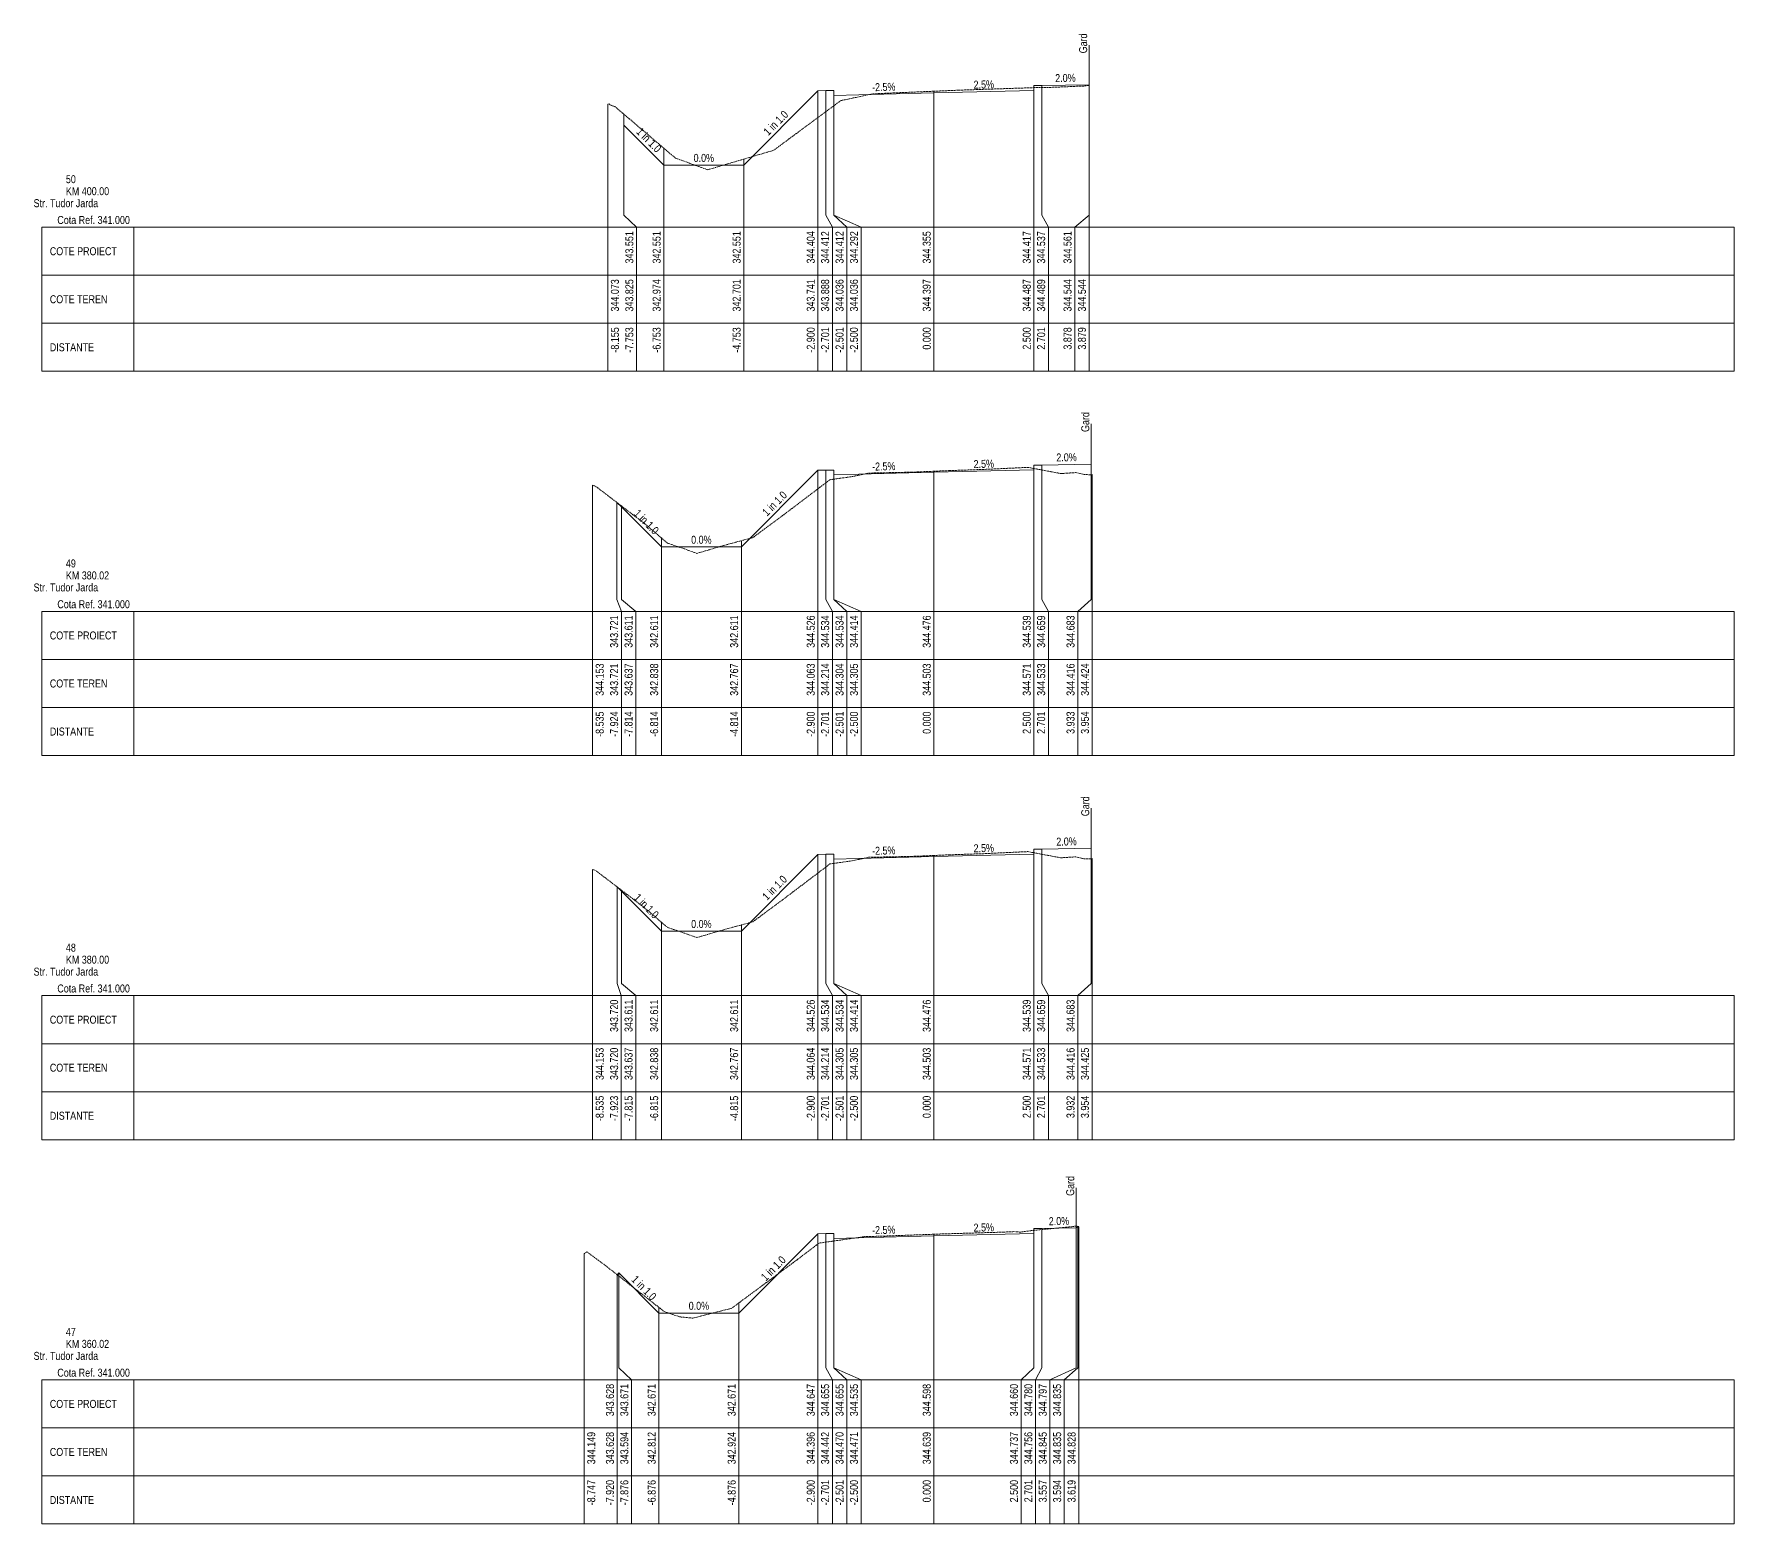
# Paper-space layout 'Str. Tudor Jarda-XS-1' of a CAD drawing. Extents: x 5 to 860, y 10 to 5944.
# Drawn here: x 5 to 430, y 4426 to 4798.3 of the extents above; entities that cross this region are included whole.
import ezdxf
from ezdxf.enums import TextEntityAlignment as Align

# ---------------------------------------------------------------- set-up
doc = ezdxf.new("R2010")
doc.units = 0
doc.linetypes.add('DASHED2', pattern=[0.375, 0.25, -0.125])
doc.layers.add('ARD-No Plot', color=1, linetype='Continuous', lineweight=0, plot=False)
for name, color, linetype, lineweight in [('DESIGN-TEXT', 7, 'Continuous', 0), ('EXISTING-TEXT', 7, 'Continuous', 0), ('LINES', 7, 'Continuous', 0), ('Text', 7, 'Continuous', 0), ('X-RL', 7, 'Continuous', 0), ('XPLOT-DESIGN', 5, 'Continuous', 0), ('XPLOT-EXISTING', 3, 'DASHED2', 0), ('XPLOT-GRADE', 7, 'Continuous', 0), ('XPLOT-KM', 7, 'Continuous', 0), ('XPLOT-TITLE', 7, 'Continuous', 0)]:
    doc.layers.add(name, color=color, linetype=linetype, lineweight=lineweight)
doc.styles.add('Arial', font='arial.ttf', dxfattribs={"width": 0.8})

psp = doc.layouts.new('Str. Tudor Jarda-XS-1')

# ---------------------------------------------------------------- linework, layer by layer
at = {"layer": 'LINES'}
for p, q in [((268.791, 4795.443), (268.791, 4775.443)), ((257.01, 4753), (257.01, 4785.37)), ((257.01, 4753), (257.01, 4785.37)), ((257.01, 4753), (257.01, 4785.37)), ((268.779, 4753), (268.779, 4785.606)), ((268.779, 4753), (268.779, 4785.606)), ((268.779, 4753), (268.779, 4785.606)), ((268.791, 4753), (268.791, 4785.443)), ((268.791, 4753), (268.791, 4785.443)), ((201, 4753), (201, 4784.041)), ((201, 4753), (201, 4784.041)), ((201, 4753), (201, 4784.041)), ((202.99, 4753), (202.99, 4784.12)), ((202.99, 4753), (202.99, 4784.12)), ((202.99, 4753), (202.99, 4784.12)), ((204.99, 4753), (204.99, 4784.12)), ((204.99, 4753), (204.99, 4784.12)), ((204.99, 4753), (204.99, 4784.12)), ((205, 4753), (205, 4782.92)), ((205, 4753), (205, 4782.92)), ((205, 4753), (205, 4782.92)), ((230, 4753), (230, 4783.972)), ((230, 4753), (230, 4783.972)), ((230, 4753), (230, 4783.972)), ((255, 4753), (255, 4784.868)), ((255, 4753), (255, 4784.868)), ((255, 4753), (255, 4784.868)), ((148.445, 4753), (148.445, 4780.728)), ((148.445, 4753), (148.445, 4780.728)), ((152.472, 4753), (152.472, 4778.252)), ((152.472, 4753), (152.472, 4778.252)), ((152.472, 4753), (152.472, 4778.252)), ((162.472, 4753), (162.472, 4769.74)), ((162.472, 4753), (162.472, 4769.74)), ((162.472, 4753), (162.472, 4769.74)), ((182.472, 4753), (182.472, 4767.014)), ((182.472, 4753), (182.472, 4767.014)), ((182.472, 4753), (182.472, 4767.014)), ((148.445, 4750), (148.445, 4753)), ((148.445, 4750), (148.445, 4753)), ((155.645, 4750), (152.472, 4753)), ((155.645, 4750), (152.472, 4753)), ((155.645, 4750), (152.472, 4753)), ((162.472, 4750), (162.472, 4753)), ((162.472, 4750), (162.472, 4753)), ((162.472, 4750), (162.472, 4753)), ((182.472, 4750), (182.472, 4753)), ((182.472, 4750), (182.472, 4753)), ((182.472, 4750), (182.472, 4753)), ((201, 4750), (201, 4753)), ((201, 4750), (201, 4753)), ((201, 4750), (201, 4753)), ((204.6, 4750), (202.99, 4753)), ((204.6, 4750), (202.99, 4753)), ((204.6, 4750), (202.99, 4753)), ((208.2, 4750), (204.99, 4753)), ((208.2, 4750), (204.99, 4753)), ((208.2, 4750), (204.99, 4753)), ((211.8, 4750), (205, 4753)), ((211.8, 4750), (205, 4753)), ((211.8, 4750), (205, 4753)), ((230, 4750), (230, 4753)), ((230, 4750), (230, 4753)), ((230, 4750), (230, 4753)), ((255, 4750), (255, 4753)), ((255, 4750), (255, 4753)), ((255, 4750), (255, 4753)), ((258.6, 4750), (257.01, 4753)), ((258.6, 4750), (257.01, 4753)), ((258.6, 4750), (257.01, 4753)), ((265.191, 4750), (268.779, 4753)), ((265.191, 4750), (268.779, 4753)), ((265.191, 4750), (268.779, 4753)), ((268.791, 4750), (268.791, 4753)), ((268.791, 4750), (268.791, 4753)), ((6.982, 4738), (6.982, 4750)), ((6.982, 4750), (30, 4750)), ((30, 4714), (30, 4750)), ((30, 4750), (430, 4750)), ((148.445, 4714), (148.445, 4750)), ((148.445, 4714), (148.445, 4750)), ((155.645, 4714), (155.645, 4750)), ((155.645, 4714), (155.645, 4750)), ((155.645, 4714), (155.645, 4750)), ((162.472, 4714), (162.472, 4750)), ((162.472, 4714), (162.472, 4750)), ((162.472, 4714), (162.472, 4750)), ((182.472, 4714), (182.472, 4750)), ((182.472, 4714), (182.472, 4750)), ((182.472, 4714), (182.472, 4750)), ((201, 4714), (201, 4750)), ((201, 4714), (201, 4750)), ((201, 4714), (201, 4750)), ((204.6, 4714), (204.6, 4750)), ((204.6, 4714), (204.6, 4750)), ((204.6, 4714), (204.6, 4750)), ((208.2, 4714), (208.2, 4750)), ((208.2, 4714), (208.2, 4750)), ((208.2, 4714), (208.2, 4750)), ((211.8, 4714), (211.8, 4750)), ((211.8, 4714), (211.8, 4750)), ((211.8, 4714), (211.8, 4750)), ((230, 4714), (230, 4750)), ((230, 4714), (230, 4750)), ((230, 4714), (230, 4750)), ((255, 4714), (255, 4750)), ((255, 4714), (255, 4750)), ((255, 4714), (255, 4750)), ((258.6, 4714), (258.6, 4750)), ((258.6, 4714), (258.6, 4750)), ((258.6, 4714), (258.6, 4750)), ((265.191, 4714), (265.191, 4750)), ((265.191, 4714), (265.191, 4750)), ((265.191, 4714), (265.191, 4750)), ((268.791, 4714), (268.791, 4750)), ((268.791, 4714), (268.791, 4750)), ((430, 4714), (430, 4750)), ((6.982, 4726), (6.982, 4738)), ((6.982, 4738), (30, 4738)), ((30, 4738), (6.982, 4738)), ((30, 4738), (430, 4738)), ((6.982, 4714), (6.982, 4726)), ((6.982, 4726), (30, 4726)), ((30, 4726), (6.982, 4726)), ((30, 4726), (430, 4726)), ((30, 4714), (6.982, 4714)), ((30, 4714), (430, 4714)), ((269.332, 4700.833), (269.332, 4680.833)), ((201, 4657), (201, 4689.257)), ((201, 4657), (201, 4689.257)), ((201, 4657), (201, 4689.257)), ((202.99, 4657), (202.99, 4689.336)), ((202.99, 4657), (202.99, 4689.336)), ((202.99, 4657), (202.99, 4689.336)), ((204.99, 4657), (204.99, 4689.336)), ((204.99, 4657), (204.99, 4689.336)), ((204.99, 4657), (204.99, 4689.336)), ((205, 4657), (205, 4688.136)), ((205, 4657), (205, 4688.136)), ((205, 4657), (205, 4688.136)), ((230, 4657), (230, 4689.025)), ((230, 4657), (230, 4689.025)), ((230, 4657), (230, 4689.025)), ((255, 4657), (255, 4689.706)), ((255, 4657), (255, 4689.706)), ((255, 4657), (255, 4689.706)), ((257.01, 4657), (257.01, 4690.586)), ((257.01, 4657), (257.01, 4690.586)), ((257.01, 4657), (257.01, 4690.586)), ((269.332, 4657), (269.332, 4690.833)), ((269.332, 4657), (269.332, 4690.833)), ((269.332, 4657), (269.332, 4690.833)), ((269.544, 4657), (269.544, 4688.243)), ((269.544, 4657), (269.544, 4688.243)), ((144.652, 4657), (144.652, 4685.531)), ((144.652, 4657), (144.652, 4685.531)), ((150.758, 4657), (150.758, 4681.209)), ((150.758, 4657), (150.758, 4681.209)), ((150.758, 4657), (150.758, 4681.209)), ((151.855, 4657), (151.855, 4680.373)), ((151.855, 4657), (151.855, 4680.373)), ((151.855, 4657), (151.855, 4680.373)), ((161.855, 4657), (161.855, 4672.377)), ((161.855, 4657), (161.855, 4672.377)), ((161.855, 4657), (161.855, 4672.377)), ((181.855, 4657), (181.855, 4671.67)), ((181.855, 4657), (181.855, 4671.67)), ((181.855, 4657), (181.855, 4671.67)), ((6.982, 4642), (6.982, 4654)), ((6.982, 4654), (30, 4654)), ((30, 4618), (30, 4654)), ((30, 4654), (430, 4654)), ((144.652, 4654), (144.652, 4657)), ((144.652, 4654), (144.652, 4657)), ((144.652, 4618), (144.652, 4654)), ((144.652, 4618), (144.652, 4654)), ((151.852, 4654), (150.758, 4657)), ((151.852, 4654), (150.758, 4657)), ((151.852, 4654), (150.758, 4657)), ((151.852, 4618), (151.852, 4654)), ((151.852, 4618), (151.852, 4654)), ((151.852, 4618), (151.852, 4654)), ((155.452, 4654), (151.855, 4657)), ((155.452, 4654), (151.855, 4657)), ((155.452, 4654), (151.855, 4657)), ((155.452, 4618), (155.452, 4654)), ((155.452, 4618), (155.452, 4654)), ((155.452, 4618), (155.452, 4654)), ((161.855, 4654), (161.855, 4657)), ((161.855, 4654), (161.855, 4657)), ((161.855, 4654), (161.855, 4657)), ((161.855, 4618), (161.855, 4654)), ((161.855, 4618), (161.855, 4654)), ((161.855, 4618), (161.855, 4654)), ((181.855, 4654), (181.855, 4657)), ((181.855, 4654), (181.855, 4657)), ((181.855, 4654), (181.855, 4657)), ((181.855, 4618), (181.855, 4654)), ((181.855, 4618), (181.855, 4654)), ((181.855, 4618), (181.855, 4654)), ((201, 4654), (201, 4657)), ((201, 4654), (201, 4657)), ((201, 4654), (201, 4657)), ((201, 4618), (201, 4654)), ((201, 4618), (201, 4654)), ((201, 4618), (201, 4654)), ((204.6, 4654), (202.99, 4657)), ((204.6, 4654), (202.99, 4657)), ((204.6, 4654), (202.99, 4657)), ((204.6, 4618), (204.6, 4654)), ((204.6, 4618), (204.6, 4654)), ((204.6, 4618), (204.6, 4654)), ((208.2, 4654), (204.99, 4657)), ((208.2, 4654), (204.99, 4657)), ((208.2, 4654), (204.99, 4657)), ((211.8, 4654), (205, 4657)), ((211.8, 4654), (205, 4657)), ((211.8, 4654), (205, 4657)), ((208.2, 4618), (208.2, 4654)), ((208.2, 4618), (208.2, 4654)), ((208.2, 4618), (208.2, 4654)), ((211.8, 4618), (211.8, 4654)), ((211.8, 4618), (211.8, 4654)), ((211.8, 4618), (211.8, 4654)), ((230, 4654), (230, 4657)), ((230, 4654), (230, 4657)), ((230, 4654), (230, 4657)), ((230, 4618), (230, 4654)), ((230, 4618), (230, 4654)), ((230, 4618), (230, 4654)), ((255, 4654), (255, 4657)), ((255, 4654), (255, 4657)), ((255, 4654), (255, 4657)), ((255, 4618), (255, 4654)), ((255, 4618), (255, 4654)), ((255, 4618), (255, 4654)), ((258.6, 4654), (257.01, 4657)), ((258.6, 4654), (257.01, 4657)), ((258.6, 4654), (257.01, 4657)), ((258.6, 4618), (258.6, 4654)), ((258.6, 4618), (258.6, 4654)), ((258.6, 4618), (258.6, 4654)), ((265.944, 4654), (269.332, 4657)), ((265.944, 4654), (269.332, 4657)), ((265.944, 4654), (269.332, 4657)), ((265.944, 4618), (265.944, 4654)), ((265.944, 4618), (265.944, 4654)), ((265.944, 4618), (265.944, 4654)), ((269.544, 4654), (269.544, 4657)), ((269.544, 4654), (269.544, 4657)), ((269.544, 4618), (269.544, 4654)), ((269.544, 4618), (269.544, 4654)), ((430, 4618), (430, 4654)), ((6.982, 4630), (6.982, 4642)), ((6.982, 4642), (30, 4642)), ((30, 4642), (6.982, 4642)), ((30, 4642), (430, 4642)), ((6.982, 4618), (6.982, 4630)), ((6.982, 4630), (30, 4630)), ((30, 4630), (6.982, 4630)), ((30, 4630), (430, 4630)), ((30, 4618), (6.982, 4618)), ((30, 4618), (430, 4618)), ((269.32, 4604.834), (269.32, 4584.834)), ((257.01, 4561), (257.01, 4594.588)), ((257.01, 4561), (257.01, 4594.588)), ((257.01, 4561), (257.01, 4594.588)), ((269.32, 4561), (269.32, 4594.834)), ((269.32, 4561), (269.32, 4594.834)), ((269.32, 4561), (269.32, 4594.834)), ((201, 4561), (201, 4593.258)), ((201, 4561), (201, 4593.258)), ((201, 4561), (201, 4593.258)), ((202.99, 4561), (202.99, 4593.338)), ((202.99, 4561), (202.99, 4593.338)), ((202.99, 4561), (202.99, 4593.338)), ((204.99, 4561), (204.99, 4593.338)), ((204.99, 4561), (204.99, 4593.338)), ((204.99, 4561), (204.99, 4593.338)), ((205, 4561), (205, 4592.138)), ((205, 4561), (205, 4592.138)), ((205, 4561), (205, 4592.138)), ((230, 4561), (230, 4593.026)), ((230, 4561), (230, 4593.026)), ((230, 4561), (230, 4593.026)), ((255, 4561), (255, 4593.706)), ((255, 4561), (255, 4593.706)), ((255, 4561), (255, 4593.706)), ((269.54, 4561), (269.54, 4592.248)), ((269.54, 4561), (269.54, 4592.248)), ((144.647, 4561), (144.647, 4589.532)), ((144.647, 4561), (144.647, 4589.532)), ((150.77, 4561), (150.77, 4585.197)), ((150.77, 4561), (150.77, 4585.197)), ((150.77, 4561), (150.77, 4585.197)), ((151.854, 4561), (151.854, 4584.371)), ((151.854, 4561), (151.854, 4584.371)), ((151.854, 4561), (151.854, 4584.371)), ((161.854, 4561), (161.854, 4576.376)), ((161.854, 4561), (161.854, 4576.376)), ((161.854, 4561), (161.854, 4576.376)), ((181.854, 4561), (181.854, 4575.671)), ((181.854, 4561), (181.854, 4575.671)), ((181.854, 4561), (181.854, 4575.671)), ((144.647, 4558), (144.647, 4561)), ((144.647, 4558), (144.647, 4561)), ((151.847, 4558), (150.77, 4561)), ((151.847, 4558), (150.77, 4561)), ((151.847, 4558), (150.77, 4561)), ((155.447, 4558), (151.854, 4561)), ((155.447, 4558), (151.854, 4561)), ((155.447, 4558), (151.854, 4561)), ((161.854, 4558), (161.854, 4561)), ((161.854, 4558), (161.854, 4561)), ((161.854, 4558), (161.854, 4561)), ((181.854, 4558), (181.854, 4561)), ((181.854, 4558), (181.854, 4561)), ((181.854, 4558), (181.854, 4561)), ((201, 4558), (201, 4561)), ((201, 4558), (201, 4561)), ((201, 4558), (201, 4561)), ((204.6, 4558), (202.99, 4561)), ((204.6, 4558), (202.99, 4561)), ((204.6, 4558), (202.99, 4561)), ((208.2, 4558), (204.99, 4561)), ((208.2, 4558), (204.99, 4561)), ((208.2, 4558), (204.99, 4561)), ((211.8, 4558), (205, 4561)), ((211.8, 4558), (205, 4561)), ((211.8, 4558), (205, 4561)), ((230, 4558), (230, 4561)), ((230, 4558), (230, 4561)), ((230, 4558), (230, 4561)), ((255, 4558), (255, 4561)), ((255, 4558), (255, 4561)), ((255, 4558), (255, 4561)), ((258.6, 4558), (257.01, 4561)), ((258.6, 4558), (257.01, 4561)), ((258.6, 4558), (257.01, 4561)), ((265.94, 4558), (269.32, 4561)), ((265.94, 4558), (269.32, 4561)), ((265.94, 4558), (269.32, 4561)), ((269.54, 4558), (269.54, 4561)), ((269.54, 4558), (269.54, 4561)), ((6.982, 4546), (6.982, 4558)), ((6.982, 4558), (30, 4558)), ((30, 4522), (30, 4558)), ((30, 4558), (430, 4558)), ((144.647, 4522), (144.647, 4558)), ((144.647, 4522), (144.647, 4558)), ((151.847, 4522), (151.847, 4558)), ((151.847, 4522), (151.847, 4558)), ((151.847, 4522), (151.847, 4558)), ((155.447, 4522), (155.447, 4558)), ((155.447, 4522), (155.447, 4558)), ((155.447, 4522), (155.447, 4558)), ((161.854, 4522), (161.854, 4558)), ((161.854, 4522), (161.854, 4558)), ((161.854, 4522), (161.854, 4558)), ((181.854, 4522), (181.854, 4558)), ((181.854, 4522), (181.854, 4558)), ((181.854, 4522), (181.854, 4558)), ((201, 4522), (201, 4558)), ((201, 4522), (201, 4558)), ((201, 4522), (201, 4558)), ((204.6, 4522), (204.6, 4558)), ((204.6, 4522), (204.6, 4558)), ((204.6, 4522), (204.6, 4558)), ((208.2, 4522), (208.2, 4558)), ((208.2, 4522), (208.2, 4558)), ((208.2, 4522), (208.2, 4558)), ((211.8, 4522), (211.8, 4558)), ((211.8, 4522), (211.8, 4558)), ((211.8, 4522), (211.8, 4558)), ((230, 4522), (230, 4558)), ((230, 4522), (230, 4558)), ((230, 4522), (230, 4558)), ((255, 4522), (255, 4558)), ((255, 4522), (255, 4558)), ((255, 4522), (255, 4558)), ((258.6, 4522), (258.6, 4558)), ((258.6, 4522), (258.6, 4558)), ((258.6, 4522), (258.6, 4558)), ((265.94, 4522), (265.94, 4558)), ((265.94, 4522), (265.94, 4558)), ((265.94, 4522), (265.94, 4558)), ((269.54, 4522), (269.54, 4558)), ((269.54, 4522), (269.54, 4558)), ((430, 4522), (430, 4558)), ((6.982, 4534), (6.982, 4546)), ((6.982, 4546), (30, 4546)), ((30, 4546), (6.982, 4546)), ((30, 4546), (430, 4546)), ((6.982, 4522), (6.982, 4534)), ((6.982, 4534), (30, 4534)), ((30, 4534), (6.982, 4534)), ((30, 4534), (430, 4534)), ((30, 4522), (6.982, 4522)), ((30, 4522), (430, 4522)), ((265.566, 4509.975), (265.566, 4489.975)), ((201, 4465), (201, 4498.474)), ((201, 4465), (201, 4498.474)), ((201, 4465), (201, 4498.474)), ((202.99, 4465), (202.99, 4498.554)), ((202.99, 4465), (202.99, 4498.554)), ((202.99, 4465), (202.99, 4498.554)), ((204.99, 4465), (204.99, 4498.554)), ((204.99, 4465), (204.99, 4498.554)), ((204.99, 4465), (204.99, 4498.554)), ((205, 4465), (205, 4497.354)), ((205, 4465), (205, 4497.354)), ((205, 4465), (205, 4497.354)), ((230, 4465), (230, 4498.393)), ((230, 4465), (230, 4498.393)), ((230, 4465), (230, 4498.393)), ((255, 4465), (255, 4499.371)), ((255, 4465), (255, 4499.371)), ((255, 4465), (255, 4499.371)), ((257.01, 4465), (257.01, 4499.804)), ((257.01, 4465), (257.01, 4499.804)), ((257.01, 4465), (257.01, 4499.804)), ((265.566, 4465), (265.566, 4500.452)), ((265.566, 4465), (265.566, 4500.452)), ((265.566, 4465), (265.566, 4500.452)), ((265.941, 4465), (265.941, 4500.35)), ((265.941, 4465), (265.941, 4500.35)), ((265.941, 4465), (265.941, 4500.35)), ((266.194, 4465), (266.194, 4500.281)), ((266.194, 4465), (266.194, 4500.281)), ((142.533, 4465), (142.533, 4493.491)), ((142.533, 4465), (142.533, 4493.491)), ((150.805, 4465), (150.805, 4488.279)), ((150.805, 4465), (150.805, 4488.279)), ((150.805, 4465), (150.805, 4488.279)), ((151.238, 4465), (151.238, 4488.712)), ((151.238, 4465), (151.238, 4488.712)), ((151.238, 4465), (151.238, 4488.712)), ((161.238, 4465), (161.238, 4480.117)), ((161.238, 4465), (161.238, 4480.117)), ((161.238, 4465), (161.238, 4480.117)), ((181.238, 4465), (181.238, 4481.236)), ((181.238, 4465), (181.238, 4481.236)), ((181.238, 4465), (181.238, 4481.236)), ((142.533, 4462), (142.533, 4465)), ((142.533, 4462), (142.533, 4465)), ((150.805, 4462), (150.805, 4465)), ((150.805, 4462), (150.805, 4465)), ((150.805, 4462), (150.805, 4465)), ((154.405, 4462), (151.238, 4465)), ((154.405, 4462), (151.238, 4465)), ((154.405, 4462), (151.238, 4465)), ((161.238, 4462), (161.238, 4465)), ((161.238, 4462), (161.238, 4465)), ((161.238, 4462), (161.238, 4465)), ((181.238, 4462), (181.238, 4465)), ((181.238, 4462), (181.238, 4465)), ((181.238, 4462), (181.238, 4465)), ((201, 4462), (201, 4465)), ((201, 4462), (201, 4465)), ((201, 4462), (201, 4465)), ((204.6, 4462), (202.99, 4465)), ((204.6, 4462), (202.99, 4465)), ((204.6, 4462), (202.99, 4465)), ((208.2, 4462), (204.99, 4465)), ((208.2, 4462), (204.99, 4465)), ((208.2, 4462), (204.99, 4465)), ((211.8, 4462), (205, 4465)), ((211.8, 4462), (205, 4465)), ((211.8, 4462), (205, 4465)), ((230, 4462), (230, 4465)), ((230, 4462), (230, 4465)), ((230, 4462), (230, 4465)), ((251.794, 4462), (255, 4465)), ((251.794, 4462), (255, 4465)), ((251.794, 4462), (255, 4465)), ((255.394, 4462), (257.01, 4465)), ((255.394, 4462), (257.01, 4465)), ((255.394, 4462), (257.01, 4465)), ((258.994, 4462), (265.566, 4465)), ((258.994, 4462), (265.566, 4465)), ((258.994, 4462), (265.566, 4465)), ((262.594, 4462), (265.941, 4465)), ((262.594, 4462), (265.941, 4465)), ((262.594, 4462), (265.941, 4465)), ((266.194, 4462), (266.194, 4465)), ((266.194, 4462), (266.194, 4465)), ((6.982, 4450), (6.982, 4462)), ((6.982, 4462), (30, 4462)), ((30, 4426), (30, 4462)), ((30, 4462), (430, 4462)), ((142.533, 4426), (142.533, 4462)), ((142.533, 4426), (142.533, 4462)), ((150.805, 4426), (150.805, 4462)), ((150.805, 4426), (150.805, 4462)), ((150.805, 4426), (150.805, 4462)), ((154.405, 4426), (154.405, 4462)), ((154.405, 4426), (154.405, 4462)), ((154.405, 4426), (154.405, 4462)), ((161.238, 4426), (161.238, 4462)), ((161.238, 4426), (161.238, 4462)), ((161.238, 4426), (161.238, 4462)), ((181.238, 4426), (181.238, 4462)), ((181.238, 4426), (181.238, 4462)), ((181.238, 4426), (181.238, 4462)), ((201, 4426), (201, 4462)), ((201, 4426), (201, 4462)), ((201, 4426), (201, 4462)), ((204.6, 4426), (204.6, 4462)), ((204.6, 4426), (204.6, 4462)), ((204.6, 4426), (204.6, 4462)), ((208.2, 4426), (208.2, 4462)), ((208.2, 4426), (208.2, 4462)), ((208.2, 4426), (208.2, 4462)), ((211.8, 4426), (211.8, 4462)), ((211.8, 4426), (211.8, 4462)), ((211.8, 4426), (211.8, 4462)), ((230, 4426), (230, 4462)), ((230, 4426), (230, 4462)), ((230, 4426), (230, 4462)), ((251.794, 4426), (251.794, 4462)), ((251.794, 4426), (251.794, 4462)), ((251.794, 4426), (251.794, 4462)), ((255.394, 4426), (255.394, 4462)), ((255.394, 4426), (255.394, 4462)), ((255.394, 4426), (255.394, 4462)), ((258.994, 4426), (258.994, 4462)), ((258.994, 4426), (258.994, 4462)), ((258.994, 4426), (258.994, 4462)), ((262.594, 4426), (262.594, 4462)), ((262.594, 4426), (262.594, 4462)), ((262.594, 4426), (262.594, 4462)), ((266.194, 4426), (266.194, 4462)), ((266.194, 4426), (266.194, 4462)), ((430, 4426), (430, 4462)), ((6.982, 4438), (6.982, 4450)), ((6.982, 4450), (30, 4450)), ((30, 4450), (6.982, 4450)), ((30, 4450), (430, 4450)), ((6.982, 4426), (6.982, 4438)), ((6.982, 4438), (30, 4438)), ((30, 4438), (6.982, 4438)), ((30, 4438), (430, 4438)), ((30, 4426), (6.982, 4426)), ((30, 4426), (430, 4426))]:
    psp.add_line(p, q, dxfattribs=at)
at = {"layer": 'XPLOT-DESIGN'}
for p, q in [((255, 4784.17), (255.01, 4785.37)), ((255.01, 4785.37), (257.01, 4785.37)), ((257.01, 4785.37), (268.779, 4785.606)), ((182.472, 4765.512), (201, 4784.041)), ((201, 4784.041), (202.99, 4784.12)), ((202.99, 4784.12), (204.99, 4784.12)), ((204.99, 4784.12), (205, 4782.92)), ((205, 4782.92), (230, 4783.545)), ((230, 4783.545), (255, 4784.17)), ((152.472, 4775.512), (162.472, 4765.512)), ((162.472, 4765.512), (182.472, 4765.512)), ((181.855, 4670.112), (201, 4689.257)), ((201, 4689.257), (202.99, 4689.336)), ((202.99, 4689.336), (204.99, 4689.336)), ((204.99, 4689.336), (205, 4688.136)), ((205, 4688.136), (230, 4688.761)), ((230, 4688.761), (255, 4689.386)), ((255, 4689.386), (255.01, 4690.586)), ((255.01, 4690.586), (257.01, 4690.586)), ((257.01, 4690.586), (269.332, 4690.833)), ((150.758, 4681.209), (151.855, 4680.112)), ((151.855, 4680.112), (161.855, 4670.112)), ((161.855, 4670.112), (181.855, 4670.112)), ((255, 4593.388), (255.01, 4594.588)), ((255.01, 4594.588), (257.01, 4594.588)), ((257.01, 4594.588), (269.32, 4594.834)), ((181.854, 4574.112), (201, 4593.258)), ((201, 4593.258), (202.99, 4593.338)), ((202.99, 4593.338), (204.99, 4593.338)), ((204.99, 4593.338), (205, 4592.138)), ((205, 4592.138), (230, 4592.763)), ((230, 4592.763), (255, 4593.388)), ((150.77, 4585.197), (151.854, 4584.112)), ((151.854, 4584.112), (161.854, 4574.112)), ((161.854, 4574.112), (181.854, 4574.112)), ((181.238, 4478.712), (201, 4498.474)), ((201, 4498.474), (202.99, 4498.554)), ((202.99, 4498.554), (204.99, 4498.554)), ((204.99, 4498.554), (205, 4497.354)), ((205, 4497.354), (230, 4497.979)), ((230, 4497.979), (255, 4498.604)), ((255, 4498.604), (255.01, 4499.804)), ((255.01, 4499.804), (257.01, 4499.804)), ((257.01, 4499.804), (265.566, 4499.975)), ((265.566, 4499.975), (265.941, 4500.35)), ((150.805, 4488.279), (151.238, 4488.712)), ((151.238, 4488.712), (161.238, 4478.712)), ((161.238, 4478.712), (181.238, 4478.712))]:
    psp.add_line(p, q, dxfattribs=at)
at = {"layer": 'XPLOT-EXISTING'}
for p, q in [((258.261, 4784.892), (267.436, 4785.275)), ((267.436, 4785.275), (268.779, 4785.441)), ((268.779, 4785.441), (268.791, 4785.443)), ((205, 4780.364), (206.688, 4781.612)), ((206.688, 4781.612), (206.712, 4781.631)), ((206.712, 4781.631), (206.723, 4781.632)), ((206.723, 4781.632), (209.832, 4782.287)), ((209.832, 4782.287), (214.714, 4783.323)), ((214.714, 4783.323), (214.778, 4783.336)), ((214.778, 4783.336), (214.796, 4783.329)), ((214.796, 4783.329), (214.818, 4783.33)), ((214.818, 4783.33), (218.203, 4783.475)), ((218.203, 4783.475), (230, 4783.972)), ((230, 4783.972), (236.262, 4784.236)), ((230, 4783.972), (230, 4783.972)), ((236.262, 4784.236), (255, 4784.868)), ((255, 4784.868), (256.423, 4784.916)), ((256.423, 4784.916), (256.797, 4784.933)), ((256.797, 4784.933), (257.01, 4784.893)), ((257.01, 4784.893), (257.072, 4784.882)), ((257.072, 4784.882), (258.261, 4784.892)), ((148.445, 4780.728), (148.835, 4780.843)), ((148.835, 4780.843), (148.848, 4780.801)), ((148.848, 4780.801), (148.893, 4780.703)), ((148.893, 4780.703), (149.298, 4780.426)), ((149.298, 4780.426), (150.232, 4780.132)), ((150.232, 4780.132), (150.526, 4779.909)), ((150.526, 4779.909), (152.472, 4778.252)), ((152.472, 4778.252), (162.472, 4769.74)), ((189.926, 4769.214), (201, 4777.405)), ((201, 4777.405), (202.99, 4778.877)), ((202.99, 4778.877), (204.99, 4780.357)), ((204.99, 4780.357), (205, 4780.364)), ((162.472, 4769.74), (165.43, 4767.222)), ((182.472, 4767.014), (189.925, 4769.214)), ((189.925, 4769.214), (189.926, 4769.214)), ((165.43, 4767.222), (165.567, 4767.176)), ((165.567, 4767.176), (173.47, 4764.356)), ((173.47, 4764.356), (182.472, 4767.014)), ((205, 4687.045), (209.588, 4687.697)), ((209.588, 4687.697), (213.731, 4688.569)), ((213.731, 4688.569), (224.585, 4688.797)), ((224.585, 4688.797), (230, 4689.025)), ((230, 4689.025), (233.795, 4689.185)), ((230, 4689.025), (230, 4689.025)), ((233.795, 4689.185), (242.426, 4689.476)), ((242.426, 4689.476), (253.482, 4689.991)), ((253.482, 4689.991), (255, 4689.706)), ((255, 4689.706), (257.01, 4689.328)), ((257.01, 4689.328), (261.605, 4688.463)), ((261.605, 4688.463), (262.114, 4688.468)), ((262.114, 4688.468), (265.484, 4688.687)), ((265.484, 4688.687), (267.59, 4688.188)), ((267.59, 4688.188), (269.332, 4688.157)), ((269.332, 4688.157), (269.544, 4688.243)), ((269.332, 4688.157), (269.332, 4688.157)), ((144.652, 4685.531), (145.388, 4685.3)), ((145.388, 4685.3), (150.758, 4681.209)), ((192.166, 4677.949), (201, 4684.633)), ((201, 4684.633), (202.99, 4686.139)), ((202.99, 4686.139), (204, 4686.903)), ((204, 4686.903), (204.99, 4687.044)), ((204.99, 4687.044), (205, 4687.045)), ((150.758, 4681.209), (151.855, 4680.373)), ((151.855, 4680.373), (157.627, 4675.976)), ((157.627, 4675.976), (161.855, 4672.377)), ((184.735, 4672.452), (192.166, 4677.949)), ((161.855, 4672.377), (163.41, 4671.054)), ((163.41, 4671.054), (167.695, 4669.601)), ((177.146, 4670.392), (181.855, 4671.67)), ((181.855, 4671.67), (184.735, 4672.452)), ((167.695, 4669.601), (170.762, 4668.507)), ((170.762, 4668.507), (177.146, 4670.392)), ((242.41, 4593.477), (253.478, 4593.993)), ((253.478, 4593.993), (255, 4593.706)), ((201, 4588.637), (202.99, 4590.143)), ((202.99, 4590.143), (203.997, 4590.905)), ((203.997, 4590.905), (204.99, 4591.046)), ((204.99, 4591.046), (205, 4591.047)), ((205, 4591.047), (209.591, 4591.699)), ((209.591, 4591.699), (213.73, 4592.571)), ((213.73, 4592.571), (224.596, 4592.799)), ((224.596, 4592.799), (230, 4593.026)), ((230, 4593.026), (233.793, 4593.186)), ((230, 4593.026), (230, 4593.026)), ((233.793, 4593.186), (242.41, 4593.477)), ((255, 4593.706), (257.01, 4593.328)), ((257.01, 4593.328), (261.61, 4592.463)), ((261.61, 4592.463), (262.112, 4592.467)), ((262.112, 4592.467), (265.434, 4592.683)), ((265.434, 4592.683), (267.51, 4592.192)), ((267.51, 4592.192), (269.32, 4592.159)), ((269.32, 4592.159), (269.54, 4592.248)), ((269.32, 4592.159), (269.32, 4592.159)), ((144.647, 4589.532), (145.382, 4589.301)), ((145.382, 4589.301), (150.77, 4585.197)), ((192.15, 4581.94), (201, 4588.637)), ((150.77, 4585.197), (151.854, 4584.371)), ((151.854, 4584.371), (157.635, 4579.967)), ((184.729, 4576.451), (192.15, 4581.94)), ((157.635, 4579.967), (161.854, 4576.376)), ((161.854, 4576.376), (163.407, 4575.054)), ((163.407, 4575.054), (167.698, 4573.599)), ((167.698, 4573.599), (170.759, 4572.507)), ((170.759, 4572.507), (177.131, 4574.389)), ((177.131, 4574.389), (181.854, 4575.671)), ((181.854, 4575.671), (184.729, 4576.451)), ((201.286, 4496.178), (202.99, 4496.42)), ((202.99, 4496.42), (204.99, 4496.704)), ((204.99, 4496.704), (205, 4496.705)), ((205, 4496.705), (212.455, 4497.764)), ((212.455, 4497.764), (212.678, 4497.81)), ((212.678, 4497.81), (216.162, 4497.883)), ((216.162, 4497.883), (230, 4498.393)), ((230, 4498.393), (231.669, 4498.454)), ((230, 4498.393), (230, 4498.393)), ((231.669, 4498.454), (247.491, 4498.926)), ((247.491, 4498.926), (250.163, 4499.051)), ((250.163, 4499.051), (250.538, 4498.98)), ((250.538, 4498.98), (251.706, 4498.934)), ((251.706, 4498.934), (254.427, 4499.315)), ((254.427, 4499.315), (255, 4499.371)), ((255, 4499.371), (257.01, 4499.564)), ((257.01, 4499.564), (264.733, 4500.308)), ((264.733, 4500.308), (265.566, 4500.452)), ((265.566, 4500.452), (265.566, 4500.452)), ((265.566, 4500.452), (265.941, 4500.35)), ((265.941, 4500.35), (266.194, 4500.281)), ((142.533, 4493.491), (143.226, 4494.01)), ((143.226, 4494.01), (148.016, 4490.46)), ((181.238, 4481.236), (195.864, 4492.075)), ((195.864, 4492.075), (201, 4495.962)), ((201, 4495.962), (201.286, 4496.178)), ((148.016, 4490.46), (150.805, 4488.279)), ((150.805, 4488.279), (151.238, 4487.94)), ((151.238, 4487.94), (161.238, 4480.117)), ((161.238, 4480.117), (162.602, 4479.05)), ((169.736, 4477.434), (177.544, 4479.428)), ((177.544, 4479.428), (179.315, 4479.81)), ((179.315, 4479.81), (181.238, 4481.236)), ((162.602, 4479.05), (166.455, 4477.743)), ((166.455, 4477.743), (169.736, 4477.434))]:
    psp.add_line(p, q, dxfattribs=at)

# ---------------------------------------------------------------- texts
at = {"layer": 'ARD-No Plot', "style": 'Arial', "width": 0.8}
for p in [(13, 4755), (13, 4659), (13, 4563), (13, 4467)]:
    psp.add_text('Str. Tudor Jarda', height=2, dxfattribs=at).set_placement(p, align=Align.CENTER)
at = {"layer": 'DESIGN-TEXT', "style": 'Arial', "width": 0.8}
for s, p in [('343.551', (154.845, 4749)), ('342.551', (161.672, 4749)), ('342.551', (181.672, 4749)), ('344.404', (200.2, 4749)), ('344.412', (203.8, 4749)), ('344.412', (207.4, 4749)), ('344.292', (211, 4749)), ('344.355', (229.2, 4749)), ('344.417', (254.2, 4749)), ('344.537', (257.8, 4749)), ('344.561', (264.391, 4749)), ('343.721', (151.052, 4653)), ('343.611', (154.652, 4653)), ('342.611', (161.055, 4653)), ('342.611', (181.055, 4653)), ('344.526', (200.2, 4653)), ('344.534', (203.8, 4653)), ('344.534', (207.4, 4653)), ('344.414', (211, 4653)), ('344.476', (229.2, 4653)), ('344.539', (254.2, 4653)), ('344.659', (257.8, 4653)), ('344.683', (265.144, 4653)), ('343.720', (151.047, 4557)), ('343.611', (154.647, 4557)), ('342.611', (161.054, 4557)), ('342.611', (181.054, 4557)), ('344.526', (200.2, 4557)), ('344.534', (203.8, 4557)), ('344.534', (207.4, 4557)), ('344.414', (211, 4557)), ('344.476', (229.2, 4557)), ('344.539', (254.2, 4557)), ('344.659', (257.8, 4557)), ('344.683', (265.14, 4557)), ('343.628', (150.005, 4461)), ('343.671', (153.605, 4461)), ('342.671', (160.438, 4461)), ('342.671', (180.438, 4461)), ('344.647', (200.2, 4461)), ('344.655', (203.8, 4461)), ('344.655', (207.4, 4461)), ('344.535', (211, 4461)), ('344.598', (229.2, 4461)), ('344.660', (250.994, 4461)), ('344.780', (254.594, 4461)), ('344.797', (258.194, 4461)), ('344.835', (261.794, 4461))]:
    psp.add_text(s, height=2, rotation=90, dxfattribs=at).set_placement(p, align=Align.RIGHT)
at = {"layer": 'EXISTING-TEXT', "style": 'Arial', "width": 0.8}
for s, p in [('344.073', (151.245, 4737)), ('343.825', (154.845, 4737)), ('342.974', (161.672, 4737)), ('342.701', (181.672, 4737)), ('343.741', (200.2, 4737)), ('343.888', (203.8, 4737)), ('344.036', (207.4, 4737)), ('344.036', (211, 4737)), ('344.397', (229.2, 4737)), ('344.397', (229.2, 4737)), ('344.487', (254.2, 4737)), ('344.489', (257.8, 4737)), ('344.544', (264.391, 4737)), ('344.544', (267.991, 4737)), ('344.153', (147.452, 4641)), ('343.721', (151.052, 4641)), ('343.637', (154.652, 4641)), ('342.838', (161.055, 4641)), ('342.767', (181.055, 4641)), ('344.063', (200.2, 4641)), ('344.214', (203.8, 4641)), ('344.304', (207.4, 4641)), ('344.305', (211, 4641)), ('344.503', (229.2, 4641)), ('344.503', (229.2, 4641)), ('344.571', (254.2, 4641)), ('344.533', (257.8, 4641)), ('344.416', (265.144, 4641)), ('344.416', (265.144, 4641)), ('344.424', (268.744, 4641)), ('344.153', (147.447, 4545)), ('343.720', (151.047, 4545)), ('343.637', (154.647, 4545)), ('342.838', (161.054, 4545)), ('342.767', (181.054, 4545)), ('344.064', (200.2, 4545)), ('344.214', (203.8, 4545)), ('344.305', (207.4, 4545)), ('344.305', (211, 4545)), ('344.503', (229.2, 4545)), ('344.503', (229.2, 4545)), ('344.571', (254.2, 4545)), ('344.533', (257.8, 4545)), ('344.416', (265.14, 4545)), ('344.416', (265.14, 4545)), ('344.425', (268.74, 4545)), ('344.149', (145.333, 4449)), ('343.628', (150.005, 4449)), ('343.594', (153.605, 4449)), ('342.812', (160.438, 4449)), ('342.924', (180.438, 4449)), ('344.396', (200.2, 4449)), ('344.442', (203.8, 4449)), ('344.470', (207.4, 4449)), ('344.471', (211, 4449)), ('344.639', (229.2, 4449)), ('344.639', (229.2, 4449)), ('344.737', (250.994, 4449)), ('344.756', (254.594, 4449)), ('344.845', (258.194, 4449)), ('344.845', (258.194, 4449)), ('344.835', (261.794, 4449)), ('344.828', (265.394, 4449))]:
    psp.add_text(s, height=2, rotation=90, dxfattribs=at).set_placement(p, align=Align.RIGHT)
at = {"layer": 'Text', "style": 'Arial', "width": 0.8}
for p in [(268.291, 4793.443), (268.832, 4698.833), (268.82, 4602.834), (265.066, 4507.975)]:
    psp.add_text('Gard', height=2, rotation=90, dxfattribs=at).set_placement(p)
for s, p in [('-8.155', (151.245, 4725)), ('-8.155', (151.245, 4725)), ('-7.753', (154.845, 4725)), ('-7.753', (154.845, 4725)), ('-7.753', (154.845, 4725)), ('-6.753', (161.672, 4725)), ('-6.753', (161.672, 4725)), ('-6.753', (161.672, 4725)), ('-4.753', (181.672, 4725)), ('-4.753', (181.672, 4725)), ('-4.753', (181.672, 4725)), ('-2.900', (200.2, 4725)), ('-2.900', (200.2, 4725)), ('-2.900', (200.2, 4725)), ('-2.701', (203.8, 4725)), ('-2.701', (203.8, 4725)), ('-2.701', (203.8, 4725)), ('-2.501', (207.4, 4725)), ('-2.501', (207.4, 4725)), ('-2.501', (207.4, 4725)), ('-2.500', (211, 4725)), ('-2.500', (211, 4725)), ('-2.500', (211, 4725)), ('0.000', (229.2, 4725)), ('0.000', (229.2, 4725)), ('0.000', (229.2, 4725)), ('2.500', (254.2, 4725)), ('2.500', (254.2, 4725)), ('2.500', (254.2, 4725)), ('2.701', (257.8, 4725)), ('2.701', (257.8, 4725)), ('2.701', (257.8, 4725)), ('3.878', (264.391, 4725)), ('3.878', (264.391, 4725)), ('3.878', (264.391, 4725)), ('3.879', (267.991, 4725)), ('3.879', (267.991, 4725)), ('-8.535', (147.452, 4629)), ('-8.535', (147.452, 4629)), ('-7.924', (151.052, 4629)), ('-7.924', (151.052, 4629)), ('-7.924', (151.052, 4629)), ('-7.814', (154.652, 4629)), ('-7.814', (154.652, 4629)), ('-7.814', (154.652, 4629)), ('-6.814', (161.055, 4629)), ('-6.814', (161.055, 4629)), ('-6.814', (161.055, 4629)), ('-4.814', (181.055, 4629)), ('-4.814', (181.055, 4629)), ('-4.814', (181.055, 4629)), ('-2.900', (200.2, 4629)), ('-2.900', (200.2, 4629)), ('-2.900', (200.2, 4629)), ('-2.701', (203.8, 4629)), ('-2.701', (203.8, 4629)), ('-2.701', (203.8, 4629)), ('-2.501', (207.4, 4629)), ('-2.501', (207.4, 4629)), ('-2.501', (207.4, 4629)), ('-2.500', (211, 4629)), ('-2.500', (211, 4629)), ('-2.500', (211, 4629)), ('0.000', (229.2, 4629)), ('0.000', (229.2, 4629)), ('0.000', (229.2, 4629)), ('2.500', (254.2, 4629)), ('2.500', (254.2, 4629)), ('2.500', (254.2, 4629)), ('2.701', (257.8, 4629)), ('2.701', (257.8, 4629)), ('2.701', (257.8, 4629)), ('3.933', (265.144, 4629)), ('3.933', (265.144, 4629)), ('3.933', (265.144, 4629)), ('3.954', (268.744, 4629)), ('3.954', (268.744, 4629)), ('-8.535', (147.447, 4533)), ('-8.535', (147.447, 4533)), ('-7.923', (151.047, 4533)), ('-7.923', (151.047, 4533)), ('-7.923', (151.047, 4533)), ('-7.815', (154.647, 4533)), ('-7.815', (154.647, 4533)), ('-7.815', (154.647, 4533)), ('-6.815', (161.054, 4533)), ('-6.815', (161.054, 4533)), ('-6.815', (161.054, 4533)), ('-4.815', (181.054, 4533)), ('-4.815', (181.054, 4533)), ('-4.815', (181.054, 4533)), ('-2.900', (200.2, 4533)), ('-2.900', (200.2, 4533)), ('-2.900', (200.2, 4533)), ('-2.701', (203.8, 4533)), ('-2.701', (203.8, 4533)), ('-2.701', (203.8, 4533)), ('-2.501', (207.4, 4533)), ('-2.501', (207.4, 4533)), ('-2.501', (207.4, 4533)), ('-2.500', (211, 4533)), ('-2.500', (211, 4533)), ('-2.500', (211, 4533)), ('0.000', (229.2, 4533)), ('0.000', (229.2, 4533)), ('0.000', (229.2, 4533)), ('2.500', (254.2, 4533)), ('2.500', (254.2, 4533)), ('2.500', (254.2, 4533)), ('2.701', (257.8, 4533)), ('2.701', (257.8, 4533)), ('2.701', (257.8, 4533)), ('3.932', (265.14, 4533)), ('3.932', (265.14, 4533)), ('3.932', (265.14, 4533)), ('3.954', (268.74, 4533)), ('3.954', (268.74, 4533)), ('-8.747', (145.333, 4437)), ('-8.747', (145.333, 4437)), ('-7.920', (150.005, 4437)), ('-7.920', (150.005, 4437)), ('-7.920', (150.005, 4437)), ('-7.876', (153.605, 4437)), ('-7.876', (153.605, 4437)), ('-7.876', (153.605, 4437)), ('-6.876', (160.438, 4437)), ('-6.876', (160.438, 4437)), ('-6.876', (160.438, 4437)), ('-4.876', (180.438, 4437)), ('-4.876', (180.438, 4437)), ('-4.876', (180.438, 4437)), ('-2.900', (200.2, 4437)), ('-2.900', (200.2, 4437)), ('-2.900', (200.2, 4437)), ('-2.701', (203.8, 4437)), ('-2.701', (203.8, 4437)), ('-2.701', (203.8, 4437)), ('-2.501', (207.4, 4437)), ('-2.501', (207.4, 4437)), ('-2.501', (207.4, 4437)), ('-2.500', (211, 4437)), ('-2.500', (211, 4437)), ('-2.500', (211, 4437)), ('0.000', (229.2, 4437)), ('0.000', (229.2, 4437)), ('0.000', (229.2, 4437)), ('2.500', (250.994, 4437)), ('2.500', (250.994, 4437)), ('2.500', (250.994, 4437)), ('2.701', (254.594, 4437)), ('2.701', (254.594, 4437)), ('2.701', (254.594, 4437)), ('3.557', (258.194, 4437)), ('3.557', (258.194, 4437)), ('3.557', (258.194, 4437)), ('3.594', (261.794, 4437)), ('3.594', (261.794, 4437)), ('3.594', (261.794, 4437)), ('3.619', (265.394, 4437)), ('3.619', (265.394, 4437))]:
    psp.add_text(s, height=2, rotation=90, dxfattribs=at).set_placement(p, align=Align.RIGHT)
at = {"layer": 'X-RL', "style": 'Arial', "width": 0.8}
for p in [(29, 4750.8), (29, 4654.8), (29, 4558.8), (29, 4462.8)]:
    psp.add_text('Cota Ref. 341.000', height=2, dxfattribs=at).set_placement(p, align=Align.RIGHT)
at = {"layer": 'XPLOT-GRADE', "style": 'Arial', "width": 0.8}
for s, rotation, p in [('-2.5%', 1.4321, (217.48, 4784.033)), ('2.5%', 1.4321, (242.48, 4784.658)), ('2.0%', 1.14576, (262.878, 4786.288)), ('1 in 1.0', 45, (191.17, 4775.342)), ('1 in 1.0', 315, (158.037, 4771.078)), ('0.0%', 0, (172.472, 4766.312)), ('2.5%', 1.4321, (242.48, 4689.873)), ('2.0%', 1.14576, (263.155, 4691.509)), ('-2.5%', 1.4321, (217.48, 4689.248)), ('1 in 1.0', 45, (190.862, 4680.25)), ('1 in 1.0', 315, (157.421, 4675.677)), ('0.0%', 0, (171.855, 4670.912)), ('-2.5%', 1.4321, (217.48, 4593.25)), ('2.5%', 1.4321, (242.48, 4593.875)), ('2.0%', 1.14576, (263.149, 4595.511)), ('1 in 1.0', 45, (190.862, 4584.251)), ('1 in 1.0', 315, (157.42, 4579.678)), ('0.0%', 0, (171.854, 4574.912)), ('-2.5%', 1.4321, (217.48, 4498.466)), ('2.5%', 1.4321, (242.48, 4499.091)), ('2.0%', 1.14576, (261.272, 4500.689)), ('1 in 1.0', 45, (190.553, 4489.159)), ('1 in 1.0', 315, (156.804, 4484.277)), ('0.0%', 0, (171.238, 4479.512))]:
    psp.add_text(s, height=2, rotation=rotation, dxfattribs=at).set_placement(p, align=Align.CENTER)
at = {"layer": 'XPLOT-KM', "style": 'Arial', "width": 0.8}
for s, p in [('50', (13, 4761)), ('KM 400.00', (13, 4758)), ('49', (13, 4665)), ('KM 380.02', (13, 4662)), ('48', (13, 4569)), ('KM 380.00', (13, 4566)), ('47', (13, 4473)), ('KM 360.02', (13, 4470))]:
    psp.add_text(s, height=2, dxfattribs=at).set_placement(p)
at = {"layer": 'XPLOT-TITLE', "style": 'Arial', "width": 0.8}
for s, p in [('COTE PROIECT', (8.982, 4743)), ('COTE TEREN', (8.982, 4731)), ('DISTANTE', (8.982, 4719)), ('COTE PROIECT', (8.982, 4647)), ('COTE TEREN', (8.982, 4635)), ('DISTANTE', (8.982, 4623)), ('COTE PROIECT', (8.982, 4551)), ('COTE TEREN', (8.982, 4539)), ('DISTANTE', (8.982, 4527)), ('COTE PROIECT', (8.982, 4455)), ('COTE TEREN', (8.982, 4443)), ('DISTANTE', (8.982, 4431))]:
    psp.add_text(s, height=2, dxfattribs=at).set_placement(p)

doc.saveas('drawing.dxf')
